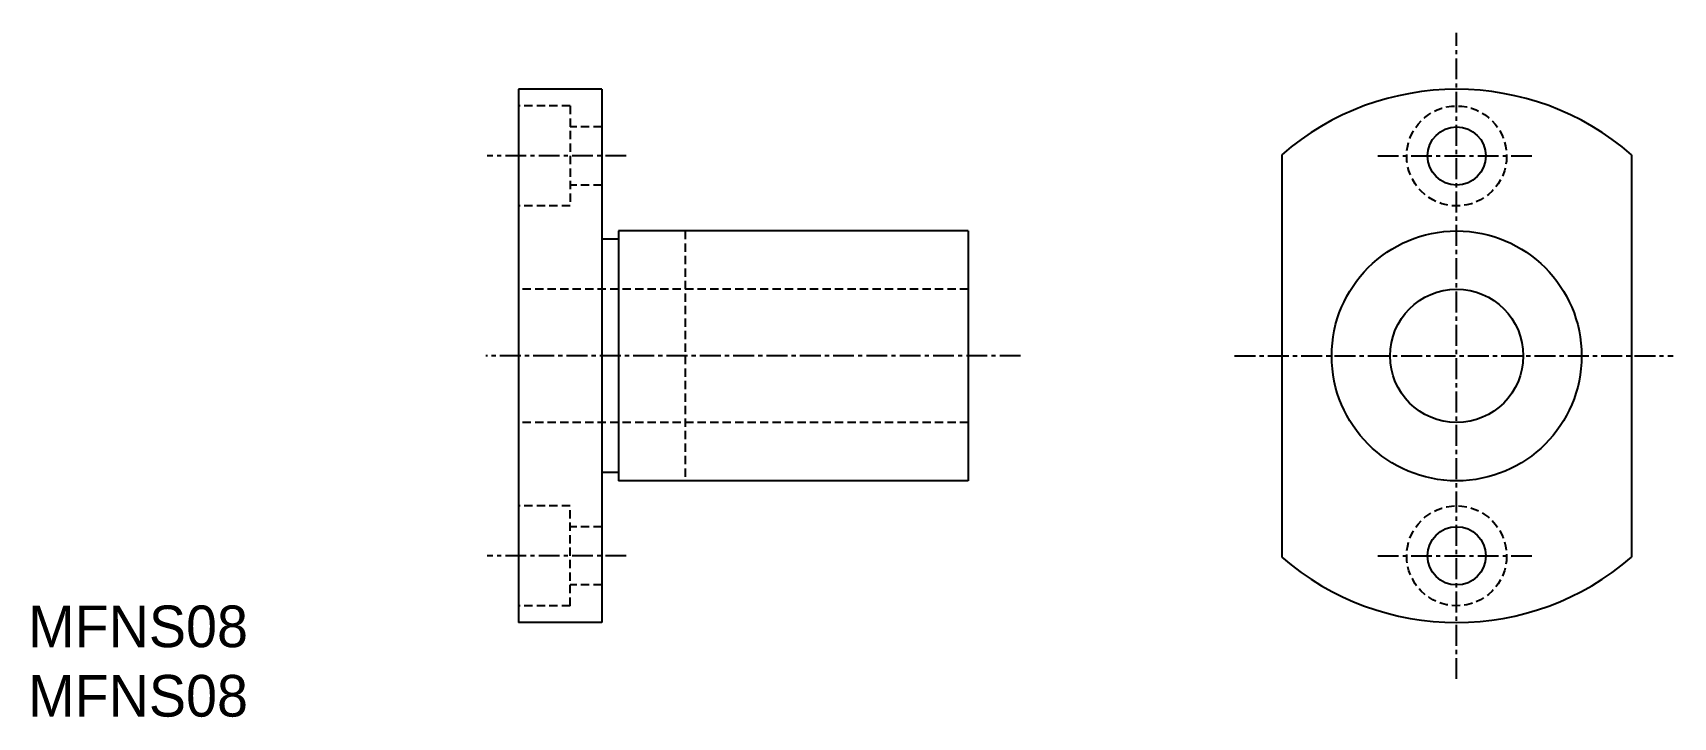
# Model space of a CAD drawing. Extents: x 10.3 to 108.7, y 10 to 51.
import ezdxf

# ---------------------------------------------------------------- set-up
doc = ezdxf.new("R2010")
doc.units = 0
doc.linetypes.add('CENTER', pattern=[2, 1.25, -0.25, 0.25, -0.25])
doc.linetypes.add('DASHED', pattern=[0.75, 0.5, -0.25])
doc.layers.get('0').update_dxf_attribs({"linetype": 'CONTINUOUS'})
doc.layers.add('CENTER', color=1, linetype='CENTER')

msp = doc.modelspace()

# ---------------------------------------------------------------- linework, layer by layer
at = {"color": 7, "linetype": 'CONTINUOUS'}
for p, q in [((39.422, 47.649), (39.422, 15.649)), ((44.422, 47.649), (39.422, 47.649)), ((44.422, 47.649), (44.422, 15.649)), ((85.237, 43.721), (85.237, 19.576)), ((106.237, 43.721), (106.237, 19.576)), ((45.422, 38.649), (44.422, 38.649)), ((66.422, 39.149), (45.422, 39.149)), ((45.422, 39.149), (45.422, 24.149)), ((66.422, 39.149), (66.422, 24.149)), ((45.422, 24.649), (44.422, 24.649)), ((66.422, 24.149), (45.422, 24.149)), ((44.422, 15.649), (39.422, 15.649))]:
    msp.add_line(p, q, dxfattribs=at)
at = {"color": 3, "linetype": 'DASHED'}
for p, q in [((42.522, 46.649), (39.422, 46.649)), ((42.522, 46.649), (42.522, 40.649)), ((44.422, 45.399), (42.522, 45.399)), ((44.422, 41.899), (42.522, 41.899)), ((42.522, 40.649), (39.422, 40.649)), ((49.422, 39.149), (49.422, 24.149)), ((66.422, 35.649), (39.422, 35.649)), ((66.422, 27.649), (39.422, 27.649)), ((42.522, 22.649), (39.422, 22.649)), ((42.522, 16.649), (42.522, 22.649)), ((44.422, 21.399), (42.522, 21.399)), ((44.422, 17.899), (42.522, 17.899)), ((42.522, 16.649), (39.422, 16.649))]:
    msp.add_line(p, q, dxfattribs=at)
for centre in [(95.737, 43.649), (95.737, 19.649)]:
    msp.add_circle(centre, 3, dxfattribs=at)
at = {"color": 7, "linetype": 'CONTINUOUS'}
for centre, radius in [((95.737, 43.649), 1.75), ((95.737, 31.649), 7.5), ((95.737, 31.649), 4), ((95.737, 19.649), 1.75)]:
    msp.add_circle(centre, radius, dxfattribs=at)
for start, end in [(48.9855, 131.0145), (228.9855, 311.0145)]:
    msp.add_arc((95.737, 31.649), 16, start, end, dxfattribs=at)
at = {"layer": 'CENTER', "color": 1, "linetype": 'CENTER'}
for p, q in [((95.737, 12.257), (95.737, 51.04)), ((45.891, 43.649), (37.551, 43.649)), ((91.001, 43.649), (100.357, 43.649)), ((69.564, 31.649), (37.46, 31.649)), ((82.412, 31.649), (108.734, 31.649)), ((45.891, 19.649), (37.551, 19.649)), ((91.001, 19.649), (100.357, 19.649))]:
    msp.add_line(p, q, dxfattribs=at)

# ---------------------------------------------------------------- texts
at = {"color": 7, "linetype": 'CONTINUOUS'}
for p in [(10, 14.167), (10, 10)]:
    msp.add_text('MFNS08', height=2.5, dxfattribs=at).set_placement(p)

doc.saveas('drawing.dxf')
